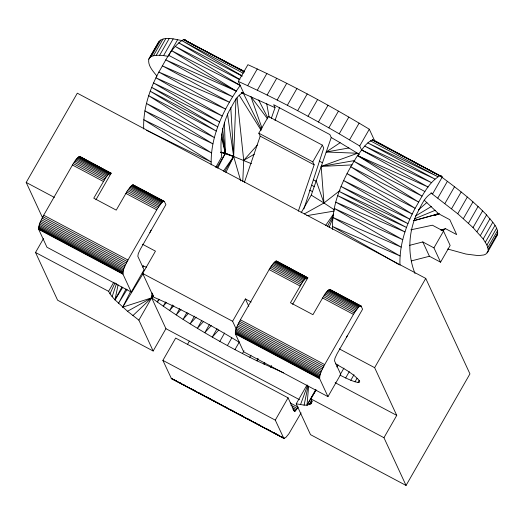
<?xml version="1.0" encoding="UTF-8"?>
<svg xmlns="http://www.w3.org/2000/svg" width="524" height="524" viewBox="0 0 524 524"><rect width="100%" height="100%" fill="white"/><g stroke="black" fill="none" stroke-linecap="round" stroke-linejoin="round"><path stroke-width="0.79" d="M143.707 128.963C142.96 108.985 149.576 89.506 158.851 72.057C165.728 60.568 171.636 46.682 183.524 39.588L185.005 39.7L188.411 42.058L244.492 71.985L183.524 39.588L244.531 71.408M399.976 265.19C399.229 245.219 405.845 225.739 415.119 208.29C421.997 196.801 427.905 182.915 439.793 175.822L441.274 175.933L442.269 177.007L432.686 193.742L431.481 193.101M240.706 180.852L233.665 156.486L235.977 98.656M242.776 181.455L243.712 160.337L237.084 97.818M307.012 384.97L296.23 403.801L304.097 405.137L307.025 405.157L308.61 386.221M152.477 293.826L151.652 297.835L165.931 328.692L153.159 351.008L138.873 320.144L151.652 297.835L152.111 292.982M110.885 172.979L108.959 173.758L105.9 177.4L93.763 198.177L116.243 210.124L127.528 190.605L130.751 186.38L133.024 184.828L164.274 201.36L165.892 204.635L140.334 249.26L138.277 253.642L137.832 256.328L144.041 269.755L131.269 292.065L46.97 247.256L38.678 229.355C38.383 224.279 41.534 219.628 43.689 215.213L73.288 163.58L76.615 158.838L79.196 156.545L79.975 156.545L111.121 173.267L95.944 199.768M131.269 292.065L122.976 274.17C122.682 269.087 125.832 264.443 127.987 260.028L157.586 208.395L161.661 202.808L162.964 201.655L164.274 201.36M307.581 277.543L305.656 278.323L302.597 281.964L290.46 302.741L312.939 314.688L324.225 295.169L327.448 290.944L329.72 289.392L360.971 305.924L362.588 309.199L337.03 353.824L334.974 358.206L334.528 360.892L340.744 374.319L327.965 396.629L243.667 351.82L235.374 333.919C235.079 328.843 238.23 324.192 240.385 319.778L269.984 268.144L273.312 263.402L275.893 261.109L276.672 261.109L307.817 277.831L292.641 304.333M327.965 396.629L319.679 378.734C319.378 373.651 322.529 369.007 324.683 364.593L354.283 312.959L358.357 307.372L359.661 306.219L360.971 305.924M430.905 192.924L457.74 213.772L473.028 227.573L483.194 238.983L486.953 245.068L488.217 249.653L487.988 251.474L485.807 254.133L483.868 254.965L478.314 255.62L465.96 254.055L447.673 249.018M495.396 237.405C502.352 230.102 490.85 220.63 486.593 214.925C473.041 200.771 457.452 188.764 441.745 177.119M182.784 40.636C175.226 39.732 163.953 35.147 158.379 42.451L148.796 59.186C147.67 65.841 153.231 71.31 156.971 76.15M138.873 320.144L127.502 311.263L114.979 299.826L118.083 284.814M304.097 405.137L308.027 386.214M224.442 122.334L225.34 153.198L217.735 168.184M303.868 208.945L323.734 148.096L322.365 145.135L268.412 116.452L258.83 133.188L260.199 136.148L314.151 164.831L298.3 211.224M257.743 358.54L256.989 360.853L283.55 372.8M122.76 287.368L114.979 299.826L112.136 296.636L116.492 283.589M264.522 362.667L264.011 364.2L264.817 362.811M244.348 182.542L260.199 136.148M301.143 212.777L311.249 195.131L331.247 137.537L329.878 134.576L273.679 104.702L275.048 107.662L271.327 118.313M271.327 365.798L270.803 367.317L271.609 365.929M275.028 120.527L279.495 107.695M132.913 315.599L151.652 297.835L152.726 294.809M300.494 404.685L307.634 385.225M329.111 227.403L333.081 217.591M151.069 230.16L149.916 232.525M112.136 296.636L110.001 293.794L115.011 282.855M315.71 389.633L307.025 405.157L310.758 403.906L312.16 400.945M225.837 172.507L233.665 156.486L230.783 107.558M153.204 295.942L151.652 297.835L122.695 307.169L130.764 291.187M142.882 267.22L143.615 265.773M126.048 288.973L118.509 303.344L127.109 289.431M346.613 337.089L347.248 335.904M327.402 226.486L333.533 215.076M114.979 299.826L121.922 287.008M127.502 311.263L151.652 297.835L153.204 295.019M158.838 299.145L157.279 301.962C188.778 324.349 222.314 343.823 256.989 360.853L258.194 358.763M165.61 301.981L163.265 306.199L166.403 302.525M172.71 304.909L169.586 310.536L173.817 305.643M179.712 308.61L176.195 314.931L181.009 309.448M186.976 312.356L183.053 319.378L188.457 313.293M194.456 316.123L190.133 323.839L196.133 317.151M311.649 400.474L309.252 404.744L311.708 400.539M201.727 320.59L197.397 328.293L203.312 321.743M209.528 324.317L204.792 332.72L211.283 325.568M310.758 403.906L311.963 401.777L310.758 403.906L311.538 402.635L311.584 400.958L310.896 398.869L316.083 389.81M217.041 328.699L212.286 337.089L218.803 329.93M219.838 341.379L224.606 333.002M227.403 345.571L231.785 337.895M42.857 218.423L26.2 182.437L77.316 93.187L425.75 278.414L469.943 373.881L406.054 485.447L310.516 434.658L296.23 403.801M153.159 351.008L57.614 300.219L35.521 252.483L43.505 238.538M148.796 59.186L159.309 40.944M149.726 57.679L151.279 56.533L160.861 39.798M151.279 56.533L153.453 55.747L163.036 39.012M153.453 55.747L156.231 55.334L165.813 38.599M156.231 55.334L159.61 55.289L169.193 38.553M159.61 55.289L163.573 55.616L173.156 38.881M177.695 39.575L168.112 56.31L163.573 55.616M110.001 293.794L108.579 291.318L113.767 282.253M241.557 92.761L243.857 93.357L238.328 81.423L247.918 64.688C289.674 83.644 330.041 105.56 369.302 129.218L374.503 140.452M238.328 81.423L247.675 85.707L257.258 68.972M239.488 342.427C211.886 325.522 183.367 309.992 153.643 297.141L142.679 273.463L155.458 251.147L142.463 244.236M247.675 85.707L257.277 90.246L266.867 73.511M215.718 167.385L221.744 156.859C219.484 141.225 222.235 125.02 229.191 110.859C233.206 104.741 235.905 96.003 242.9 92.761L243.857 93.357L242.409 92.591M221.436 137.393L225.418 153.368L216.772 167.713M257.277 90.246L267.116 95.034L276.705 78.299M267.116 95.034L277.15 100.051L286.733 83.316M277.15 100.051L287.335 105.278L296.918 88.543M287.335 105.278L297.639 110.688L307.221 93.953M301.064 412.899L288.796 433.911L285.737 437.553L283.812 438.333L171.413 378.583L162.892 360.388L175.671 338.078L288.069 397.827L294.285 411.255L295.058 411.248L298.169 407.168L290.244 402.949M297.639 110.688L308.02 116.269L317.603 99.534M187.369 344.628L189.367 341.137M308.02 116.269L318.435 122L328.024 105.265M318.435 122L328.856 127.856L338.439 111.121M314.151 164.831L312.782 161.87L322.365 145.135M332.596 229.394C331.496 202.67 343.508 177.577 357.551 155.582L428.095 187.016L361.573 149.956L359.719 145.954L339.238 133.817L348.82 117.081M236.37 329.399L232.597 321.264L245.376 298.949L251.153 302.021M349.534 139.856L359.123 123.12M234.942 349.632L239.337 341.962M359.719 145.954L369.302 129.218M283.812 438.333L275.29 420.137L288.069 397.827M336.821 366.905L338.019 364.815M437.828 198.039L447.411 181.311M340.338 374.385L343.934 368.11M444.941 203.469L454.524 186.734M339.938 375.086L345.663 377.974L349.259 371.699M345.663 377.974L350.811 380.26L354.001 374.68M451.583 208.722L461.166 191.987M350.811 380.26L355.023 381.786L357.021 378.302M443.527 231.136L450.155 245.461L440.573 262.19L433.944 247.872L443.527 231.136L432.379 225.209L410.842 229.839M355.023 381.786L358.023 382.448L359.222 380.359M457.74 213.772L467.323 197.037M406.054 485.447L383.954 437.71L396.734 415.394L374.634 367.665L425.75 278.414M463.38 218.613L472.962 201.878M468.482 223.217L478.065 206.482M473.028 227.573L482.617 210.838M477.01 231.66L486.593 214.925M480.403 235.466L489.986 218.737M483.194 238.983L492.783 222.248M485.381 242.186L494.964 225.451M486.953 245.068L496.536 228.333M487.87 247.518L497.453 230.783M488.217 249.653L497.8 232.925M487.182 252.974L497.571 234.739M242.416 353.549L244.02 350.766M249.778 357.296L250.983 355.207M307.025 405.157L315.782 390.465M224.514 171.787L233.665 156.486L227.475 113.905M122.695 307.169L143.314 273.266M239.73 79.707L175.278 46.453L240.182 85.425C223.899 108.606 210.235 135.834 211.205 164.857M325.555 225.517L333.5 214.146M223.348 171.178L233.665 156.486L251.507 163.717M398.567 264.384L332.439 226.447L400.048 255.954L332.838 217.427L401.155 247.118L334.266 208.414L402.76 239.717L335.766 202.133L404.954 231.922L337.659 195.616L406.46 227.442L339.1 191.384L407.934 223.617L341.026 186.492L409.827 219.189L343.646 180.583L412.218 214.047L347.058 173.641L415.119 208.29L350.766 166.763L418.538 202.015L353.969 161.254L422.017 196.1L357.551 155.582C361.881 150.002 365.66 142.993 372.354 139.967L373.835 140.078L439.859 175.723L441.274 175.933M159.335 299.499L157.279 301.962L151.652 297.835M257.343 145.083L243.712 160.337L254.33 154.2M109.509 174.944L111.121 173.267L79.635 156.447M306.743 278.951L307.817 277.831L276.331 261.011M442.479 230.462L445.538 228.674L456.686 234.601L449.782 219.68L438.627 213.759L424.126 200.109M418.368 209.934L426.909 202.467M340.069 190.441L323.956 202.998L304.326 213.897M334.515 209.934L323.956 202.998L321.173 166.416L357.571 153.257L326.197 151.993L340.148 142.725L359.523 154.475M415.565 215.967L431.383 206.489M414.432 218.875L435.293 210.262M434.881 214.702L437.972 213.753M413.501 220.742L438.627 213.759M439.472 213.609L414.052 220.637M440.822 229.984L445.538 228.674M441.215 230.547L444.319 229.748M409.401 245.383L422.796 241.944L433.944 247.872M411.307 260.919L429.425 256.269L440.573 262.19M434.835 215.076L438.673 214.1M434.953 215.076L438.077 214.296M434.868 215.168L437.953 214.427M171.413 378.583L176.516 380.876M326.197 151.993L348.938 147.971M354.807 160.514L321.173 166.416L352.187 164.903M306.789 215.659L334.22 211.067M358.023 382.448L359.602 382.206L359.654 381.066C353.379 373.402 344.117 368.87 335.727 363.885M241.394 92.421L242.9 92.761M220.82 152.307L225.418 153.368M241.839 92.571L243.418 92.938M220.584 152.084L225.34 153.198L233.665 156.486L220.787 152.366M187.002 41.697L188.411 42.058M142.679 265.917L146.438 267.148M221.796 133.895L225.34 153.198L233.665 156.486M241.263 92.506L275.048 107.662M240.182 85.425L171.826 50.789L236.16 91.052L165.748 59.867L232.577 96.724L162.27 65.788L229.381 102.226L158.851 72.057L225.674 109.103L155.949 77.814L222.261 116.046L153.558 82.956L219.635 121.954L151.665 87.384L217.709 126.847L150.192 91.209L216.268 131.079L148.685 95.695L214.382 137.596L146.491 103.483L212.882 143.877L144.886 110.885L211.447 152.89L143.779 119.721L211.048 161.909L146.635 130.391M361.573 149.956L431.547 182.686L364.737 146.104L434.94 179.031L367.789 142.901L437.822 176.673L370.383 140.825M242.075 76.098L178.671 42.798L239.874 79.491M168.649 55.308L236.16 91.052M228.15 63.181L186 40.774L185.005 39.7M229.597 63.948L233.933 66.253M237.542 68.172L238.99 68.939M240.431 69.712L241.878 70.478M375.551 141.539L376.998 142.305M386.391 147.303L390.727 149.602M395.063 151.908L442.269 177.007M243.254 73.242L181.553 40.44L242.173 75.895M319.293 161.104L322.175 162.637M258.83 133.188L312.782 161.87M313.313 179.752L316.195 181.284M309.546 190.068L312.422 191.601M133.024 184.828L164.51 201.655M329.72 289.392L361.206 306.213M79.196 156.545L110.106 172.979M132.585 184.926L163.495 201.36M275.893 261.109L306.802 277.543M329.282 289.49L360.191 305.924M78.665 156.84L109.575 173.274M132.055 185.221L162.964 201.655M275.362 261.404L306.271 277.838M328.751 289.785L359.661 306.219M78.05 157.324L108.959 173.758M131.439 185.712L162.348 202.14M274.746 261.889L305.656 278.323M328.135 290.276L359.045 306.704M77.362 157.999L108.272 174.427M130.751 186.38L161.661 202.808M274.059 262.563L304.968 278.991M327.448 290.944L358.357 307.372M76.615 158.838L107.525 175.265M130.004 187.219L160.914 203.653M273.312 263.402L304.221 279.829M326.701 291.783L357.61 308.217M75.816 159.833L106.732 176.267M129.212 188.214L160.121 204.648M272.519 264.397L303.429 280.831M325.908 292.778L356.818 309.212M74.991 160.966L105.9 177.4M128.38 189.347L159.289 205.781M271.687 265.53L302.597 281.964M325.077 293.912L355.986 310.346M74.139 162.224L105.049 178.658M127.528 190.605L158.438 207.039M270.836 266.788L301.745 283.222M324.225 295.169L355.134 311.603M73.288 163.58L104.197 180.014M126.677 191.961L157.586 208.395M269.984 268.144L300.894 284.578M323.373 296.525L354.283 312.959M72.443 165.014L103.352 181.442M125.832 193.395L156.742 209.823M269.139 269.578L300.049 286.006M322.529 297.959L353.438 314.387M26.2 182.437L54.365 197.404M339.251 348.853L374.634 367.665M43.689 215.213L127.987 260.028M240.385 319.778L324.683 364.593M42.863 216.694L127.162 261.509M239.566 321.258L323.865 366.073M42.084 218.2L126.382 263.015M238.78 322.764L323.079 367.579M142.679 273.463L232.597 321.264M41.35 219.713L125.649 264.522M238.047 324.277L322.345 369.086M40.675 221.194L124.981 266.002M237.379 325.758L321.677 370.566M40.086 222.621L124.385 267.437M236.782 327.186L321.081 372.001M39.575 223.977L123.874 268.792M236.272 328.541L320.57 373.357M39.162 225.235L123.461 270.043M235.859 329.799L320.157 374.608M335.131 382.651L396.734 415.394M38.848 226.368L123.147 271.183M235.545 330.932L319.843 375.747M38.638 227.364L122.937 272.179M235.335 331.928L319.633 376.743M38.54 228.202L122.839 273.017M235.237 332.766L319.535 377.581M38.553 228.87L122.852 273.685M235.25 333.434L319.548 378.249M38.678 229.355L122.976 274.17M235.374 333.919L319.679 378.734M35.521 252.483L108.579 291.318M310.896 398.869L383.954 437.71M165.931 328.692L299.473 399.681M290.833 405.111L297.318 408.556M292.156 407.456L296.479 409.755M292.824 409.139L295.706 410.672M293.617 410.482L295.058 411.248M162.892 360.388L275.29 420.137M180.118 382.795L181.559 383.561M183 384.328L184.441 385.094M190.926 388.539L195.249 390.839M198.851 392.751L203.174 395.05M206.777 396.963L211.1 399.262M212.541 400.028L216.143 401.947M217.584 402.714L219.025 403.48M220.466 404.246L221.907 405.006M225.51 406.925L226.951 407.692M231.274 409.991L234.876 411.903M239.199 414.202L242.802 416.115M247.125 418.414L251.448 420.713M255.05 422.626L256.491 423.392M257.932 424.158L259.373 424.925M265.858 428.377L270.181 430.669M273.783 432.588L278.106 434.887M281.709 436.8L284.591 438.333M171.178 378.289L283.576 438.038M171.754 378.682L284.152 438.431M357.551 155.582L424.918 191.542M311.597 185.136L314.42 186.714M328.856 127.856L339.238 133.817M331.247 137.537L340.148 142.725M311.249 195.131L323.956 202.998L316.188 180.8M432.686 193.742L431.665 193.14C423.955 197.299 420.772 206.987 416.58 214.283C408.334 232.859 407.462 254.599 415.015 273.541M267.607 118.915L250.845 96.514L261.987 128.072M239.298 95.322L261.122 130.358M258.633 99.966L267.797 117.828M243.391 93.364L261.319 129.225M422.796 241.944L429.425 256.269M245.376 298.949L248.802 306.35M266.716 103.687L269.139 117.304M222.556 128.229L225.34 153.198M439.859 175.723L372.354 139.967L439.859 175.723"/></g></svg>
